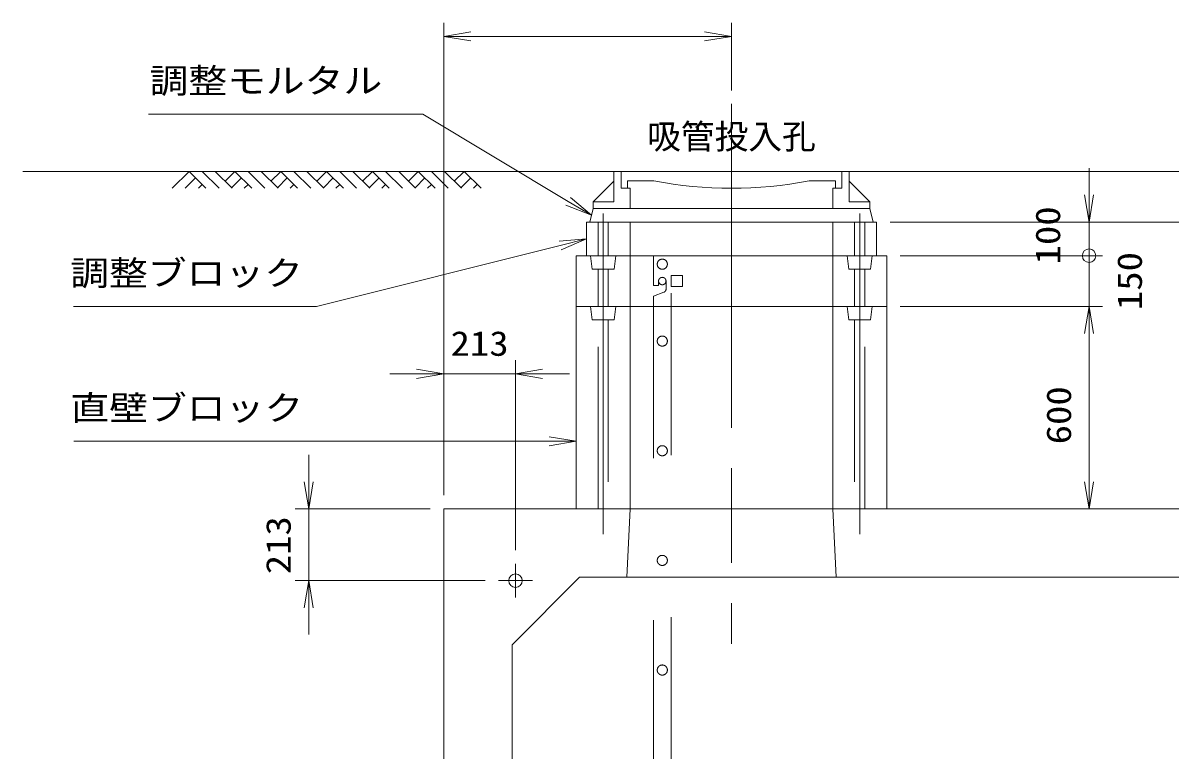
# Model space of a CAD drawing. Units: millimetres at full size. Extents: x 37600 to 71200, y 0 to 23760.
# Drawn here: x 57150 to 60550, y 8795 to 10950 of the extents above; entities that cross this region are included whole.
import ezdxf
from ezdxf.enums import TextEntityAlignment as Align

# ---------------------------------------------------------------- set-up
doc = ezdxf.new("R2010")
doc.units = ezdxf.units.MM
doc.header["$LTSCALE"] = 80.0044
doc.linetypes.add('CHAIN', pattern=[18.5, 12, -1.5, 3.5, -1.5])
doc.linetypes.add('DASHED_SPACED', pattern=[12, 6, -6])
for name, color, linetype, lineweight in [('0_2', 4, 'Continuous', 13), ('FRP', 4, 'DASHED_SPACED', 13), ('寸法', 6, 'Continuous', 13), ('文字', 2, 'Continuous', 13), ('ﾊｯﾁﾝｸﾞ', 4, 'Continuous', 9)]:
    doc.layers.add(name, color=color, linetype=linetype, lineweight=lineweight)
doc.styles.add('ＭＳ ゴシック', font='')
doc.styles.get('ＭＳ ゴシック').set_extended_font_data('MS Gothic')

# ---------------------------------------------------------------- blocks, each defined once
blk = doc.blocks.new('open_arrow')
at = {"color": 0, "linetype": 'Continuous', "lineweight": -2}
blk.add_lwpolyline([(7.5, 1.25), (0, 0), (7.5, -1.25)], dxfattribs=at)
blk = doc.blocks.new('dimension_origin')
at = {"color": 0, "linetype": 'Continuous', "lineweight": -2}
blk.add_circle((0, 0), 1.25, dxfattribs=at)

msp = doc.modelspace()

# ---------------------------------------------------------------- linework, layer by layer
at = {"layer": '0_2', "color": 2, "linetype": 'CHAIN'}
for p, q in [((59250, 10710), (59250, 9110)), ((58870, 10385), (58870, 9435)), ((59630, 10385), (59630, 9435)), ((58610, 9347), (58610, 9247)), ((58560, 9297), (58660, 9297))]:
    msp.add_line(p, q, dxfattribs=at)
at = {"layer": '0_2'}
for p, q in [((63250, 10510), (57150, 10510)), ((58901, 10510), (59599, 10510)), ((58901, 10420), (58901, 10510)), ((58923, 10460), (58923, 10510)), ((59577, 10460), (59577, 10510)), ((59599, 10420), (59599, 10510)), ((58840, 10420), (58901, 10481)), ((58941.5, 10482), (59020, 10482)), ((58941.5, 10460), (58941.5, 10482)), ((59480, 10482), (59558.5, 10482)), ((59558.5, 10460), (59558.5, 10482)), ((59599, 10481), (59660, 10420)), ((58923, 10460), (58950, 10460)), ((58950, 10400), (58950, 10460)), ((59550, 10460), (59577, 10460)), ((59550, 10400), (59550, 10460)), ((58840, 10400), (58840, 10420)), ((58840, 10420), (58901, 10420)), ((59660, 10420), (59599, 10420)), ((59660, 10400), (59660, 10420)), ((58840, 10400), (59660, 10400)), ((58840, 10360), (59660, 10360))]:
    msp.add_line(p, q, dxfattribs=at)
msp.add_lwpolyline([(58840, 10400), (59660, 10400), (59670, 10360), (58830, 10360)], close=True, dxfattribs=at)
at = {"layer": '0_2', "color": 3}
for points in [[(58820, 10260), (59680, 10260), (59680, 10360), (58820, 10360)], [(58950, 10110), (59550, 10110), (59550, 10360), (58950, 10360)], [(58950, 10260), (59550, 10260), (59550, 10360), (58950, 10360)], [(58790, 10110), (59710, 10110), (59710, 10260), (58790, 10260)], [(58790, 9510), (59710, 9510), (59710, 10110), (58790, 10110)], [(58950, 9510), (59550, 9510), (59550, 10110), (58950, 10110)], [(58397, 7054), (62003, 7054), (62003, 9510), (58397, 9510)], [(58940, 9307), (59560, 9307), (59550, 9510), (58950, 9510)], [(58800, 7257), (61600, 7257), (61800, 7457), (61800, 9107), (61600, 9307), (58800, 9307), (58600, 9107), (58600, 7457)]]:
    msp.add_lwpolyline(points, close=True, dxfattribs=at)
at = {"layer": '0_2', "linetype": 'DASHED_SPACED'}
for points in [[(58885, 10260), (58855, 10260), (58855, 10360), (58885, 10360)], [(59615, 10260), (59645, 10260), (59645, 10360), (59615, 10360)], [(58902.5, 10220), (58837.5, 10220), (58832.5, 10260), (58907.5, 10260)], [(59597.5, 10220), (59662.5, 10220), (59667.5, 10260), (59592.5, 10260)], [(58885, 10110), (58855, 10110), (58855, 10220), (58885, 10220)], [(59615, 10110), (59645, 10110), (59645, 10220), (59615, 10220)], [(58902.5, 10070), (58837.5, 10070), (58832.5, 10110), (58907.5, 10110)], [(59597.5, 10070), (59662.5, 10070), (59667.5, 10110), (59592.5, 10110)], [(58885, 9510), (58855, 9510), (58855, 10070), (58885, 10070)], [(59615, 9510), (59645, 9510), (59645, 10070), (59615, 10070)]]:
    msp.add_lwpolyline(points, close=True, dxfattribs=at)
at = {"layer": '0_2', "color": 3}
msp.add_lwpolyline([(58950, 10360), (59550, 10360), (58950, 10360)], dxfattribs=at)
msp.add_circle((58610, 9297), 20, dxfattribs=at)
at = {"layer": '0_2'}
msp.add_arc((59250, 11673.27), 1213.27, 259.07231, 280.92769, dxfattribs=at)
at = {"layer": 'FRP'}
for p, q in [((59056, 10185), (59056, 10160.91)), ((59049.54, 10151.56), (59019, 10140))]:
    msp.add_line(p, q, dxfattribs=at)
msp.add_lwpolyline([(59019, 10140), (59019, 6789), (59071, 6789), (59071, 10260), (59019, 10260), (59019, 10172), (59034, 10172), (59034, 10185)], dxfattribs=at)
msp.add_lwpolyline([(59071, 10169), (59105, 10169), (59105, 10201), (59071, 10201)], close=True, dxfattribs=at)
for centre, radius in [((59045, 10235), 15), ((59045, 10185), 11), ((59045, 10007), 15), ((59045, 9682), 15), ((59045, 9357), 15), ((59045, 9032), 15)]:
    msp.add_circle(centre, radius, dxfattribs=at)
for centre, radius, start, end in [((59045, 10185), 11, 90, 180), ((59045, 10185), 11, 0, 90), ((59046, 10160.91), 10, 290.72556, 0)]:
    msp.add_arc(centre, radius, start, end, dxfattribs=at)
at = {"layer": '寸法'}
for p, q in [((58397, 9550), (58397, 10950)), ((59250, 10750), (59250, 10950)), ((58397, 10910), (59250, 10910)), ((59750, 10510), (60750, 10510)), ((60310, 10180), (60310, 10520)), ((59720, 10360), (60350, 10360)), ((59750, 10360), (60750, 10360)), ((59750, 10360), (60750, 10360)), ((60310, 10340), (60310, 9950)), ((59750, 10260), (60350, 10260)), ((59750, 10260), (60350, 10260)), ((59750, 10110), (60350, 10110)), ((59750, 10110), (60350, 10110)), ((60310, 10110), (60310, 9510)), ((58397, 9550), (58397, 9950)), ((58610, 9387), (58610, 9950)), ((58237, 9910), (58770, 9910)), ((57997, 9670), (57997, 9137)), ((58357, 9510), (57957, 9510)), ((59750, 9510), (60750, 9510)), ((59750, 9510), (60350, 9510)), ((58520, 9297), (57957, 9297))]:
    msp.add_line(p, q, dxfattribs=at)
for points in [[(58835, 10380), (58766.4, 10421.16), (58335, 10680), (57521.67, 10680)], [(58820, 10310), (58742.39, 10290.6), (58020, 10110), (57300, 10110)], [(58790, 9710), (58710, 9710), (58020.67, 9710), (57300.67, 9710)]]:
    msp.add_lwpolyline(points, dxfattribs=at)
at = {"layer": 'ﾊｯﾁﾝｸﾞ'}
for p, q in [((57592.35, 10460), (57642.35, 10510)), ((57642.35, 10510), (57692.35, 10460)), ((57681.24, 10510), (57731.24, 10460)), ((57720.13, 10510), (57770.13, 10460)), ((57749.18, 10480.95), (57778.24, 10510)), ((57778.24, 10510), (57828.24, 10460)), ((57817.13, 10510), (57867.13, 10460)), ((57856.02, 10510), (57906.02, 10460)), ((57885.07, 10480.95), (57914.12, 10510)), ((57914.12, 10510), (57964.12, 10460)), ((57953.01, 10510), (58003.01, 10460)), ((57991.9, 10510), (58041.9, 10460)), ((58020.95, 10480.95), (58050, 10510)), ((58050, 10510), (58100, 10460)), ((58088.89, 10510), (58138.89, 10460)), ((58127.78, 10510), (58177.78, 10460)), ((58156.83, 10480.95), (58185.88, 10510)), ((58185.88, 10510), (58235.88, 10460)), ((58224.77, 10510), (58274.77, 10460)), ((58263.66, 10510), (58313.66, 10460)), ((58292.71, 10480.95), (58321.76, 10510)), ((58321.76, 10510), (58371.76, 10460)), ((58360.65, 10510), (58410.65, 10460)), ((58399.54, 10510), (58449.54, 10460)), ((58428.59, 10480.95), (58457.65, 10510)), ((58457.65, 10510), (58507.65, 10460)), ((57631.24, 10460), (57661.8, 10490.56)), ((57768.63, 10461.5), (57797.68, 10490.56)), ((57904.51, 10461.5), (57933.56, 10490.56)), ((58040.39, 10461.5), (58069.44, 10490.56)), ((58176.28, 10461.5), (58205.33, 10490.56)), ((58312.16, 10461.5), (58341.21, 10490.56)), ((58448.04, 10461.5), (58477.09, 10490.56)), ((57670.13, 10460), (57681.24, 10471.11)), ((57806.02, 10460), (57817.13, 10471.11)), ((57941.9, 10460), (57953.01, 10471.11)), ((58077.78, 10460), (58088.89, 10471.11)), ((58213.66, 10460), (58224.77, 10471.11)), ((58349.54, 10460), (58360.65, 10471.11)), ((58485.43, 10460), (58496.54, 10471.11))]:
    msp.add_line(p, q, dxfattribs=at)

# ---------------------------------------------------------------- block references
at = {"layer": '寸法', "xscale": 10.7, "yscale": 10.7}
for p in [(58397, 10910), (58610, 9910)]:
    msp.add_blockref('open_arrow', p, dxfattribs=at)
at = {"layer": '寸法'}
for name, p, xscale, yscale, rotation in [('open_arrow', (59250, 10910), 10.7, 10.7, 180), ('open_arrow', (60310, 10360), 10.7, 10.7, 90), ('open_arrow', (58835, 10380), 10.7, 10.7, 149), ('open_arrow', (58820, 10310), 10.7, 10.7, 194), ('dimension_origin', (60310, 10260), 16, 16, 90), ('dimension_origin', (60310, 10260), 16, 16, 270), ('open_arrow', (60310, 10110), 10.7, 10.7, 270), ('open_arrow', (60310, 10110), 10.7, 10.7, 270), ('open_arrow', (58397, 9910), 10.7, 10.7, 180), ('open_arrow', (58790, 9710), 10.7, 10.7, 180), ('open_arrow', (57997, 9510), 10.7, 10.7, 90), ('open_arrow', (60310, 9510), 10.7, 10.7, 90), ('open_arrow', (57997, 9297), 10.7, 10.7, 270)]:
    msp.add_blockref(name, p, dxfattribs=dict(at, xscale=xscale, yscale=yscale, rotation=rotation))

# ---------------------------------------------------------------- texts
at = {"layer": '寸法', "style": 'ＭＳ ゴシック', "width": 1.15}
for s, p in [('調整モルタル', (58215, 10720)), ('調整ブロック', (57980, 10150)), ('直壁ブロック', (57980.67, 9750))]:
    msp.add_text(s, height=73.31, dxfattribs=at).set_placement(p, align=Align.BOTTOM_RIGHT)
for s, p in [('100', (60187.59, 10320.42)), ('150', (60429.94, 10185)), ('600', (60220, 9787.11)), ('213', (57907, 9402))]:
    msp.add_text(s, height=73.31, rotation=90, dxfattribs=at).set_placement(p, align=Align.MIDDLE_CENTER)
msp.add_text('213', height=73.31, dxfattribs=at).set_placement((58503.5, 10000), align=Align.MIDDLE_CENTER)
at = {"layer": '文字', "style": 'ＭＳ ゴシック'}
msp.add_text('吸管投入孔', height=73.31, dxfattribs=at).set_placement((59250, 10650), align=Align.TOP_CENTER)

doc.saveas('drawing.dxf')
